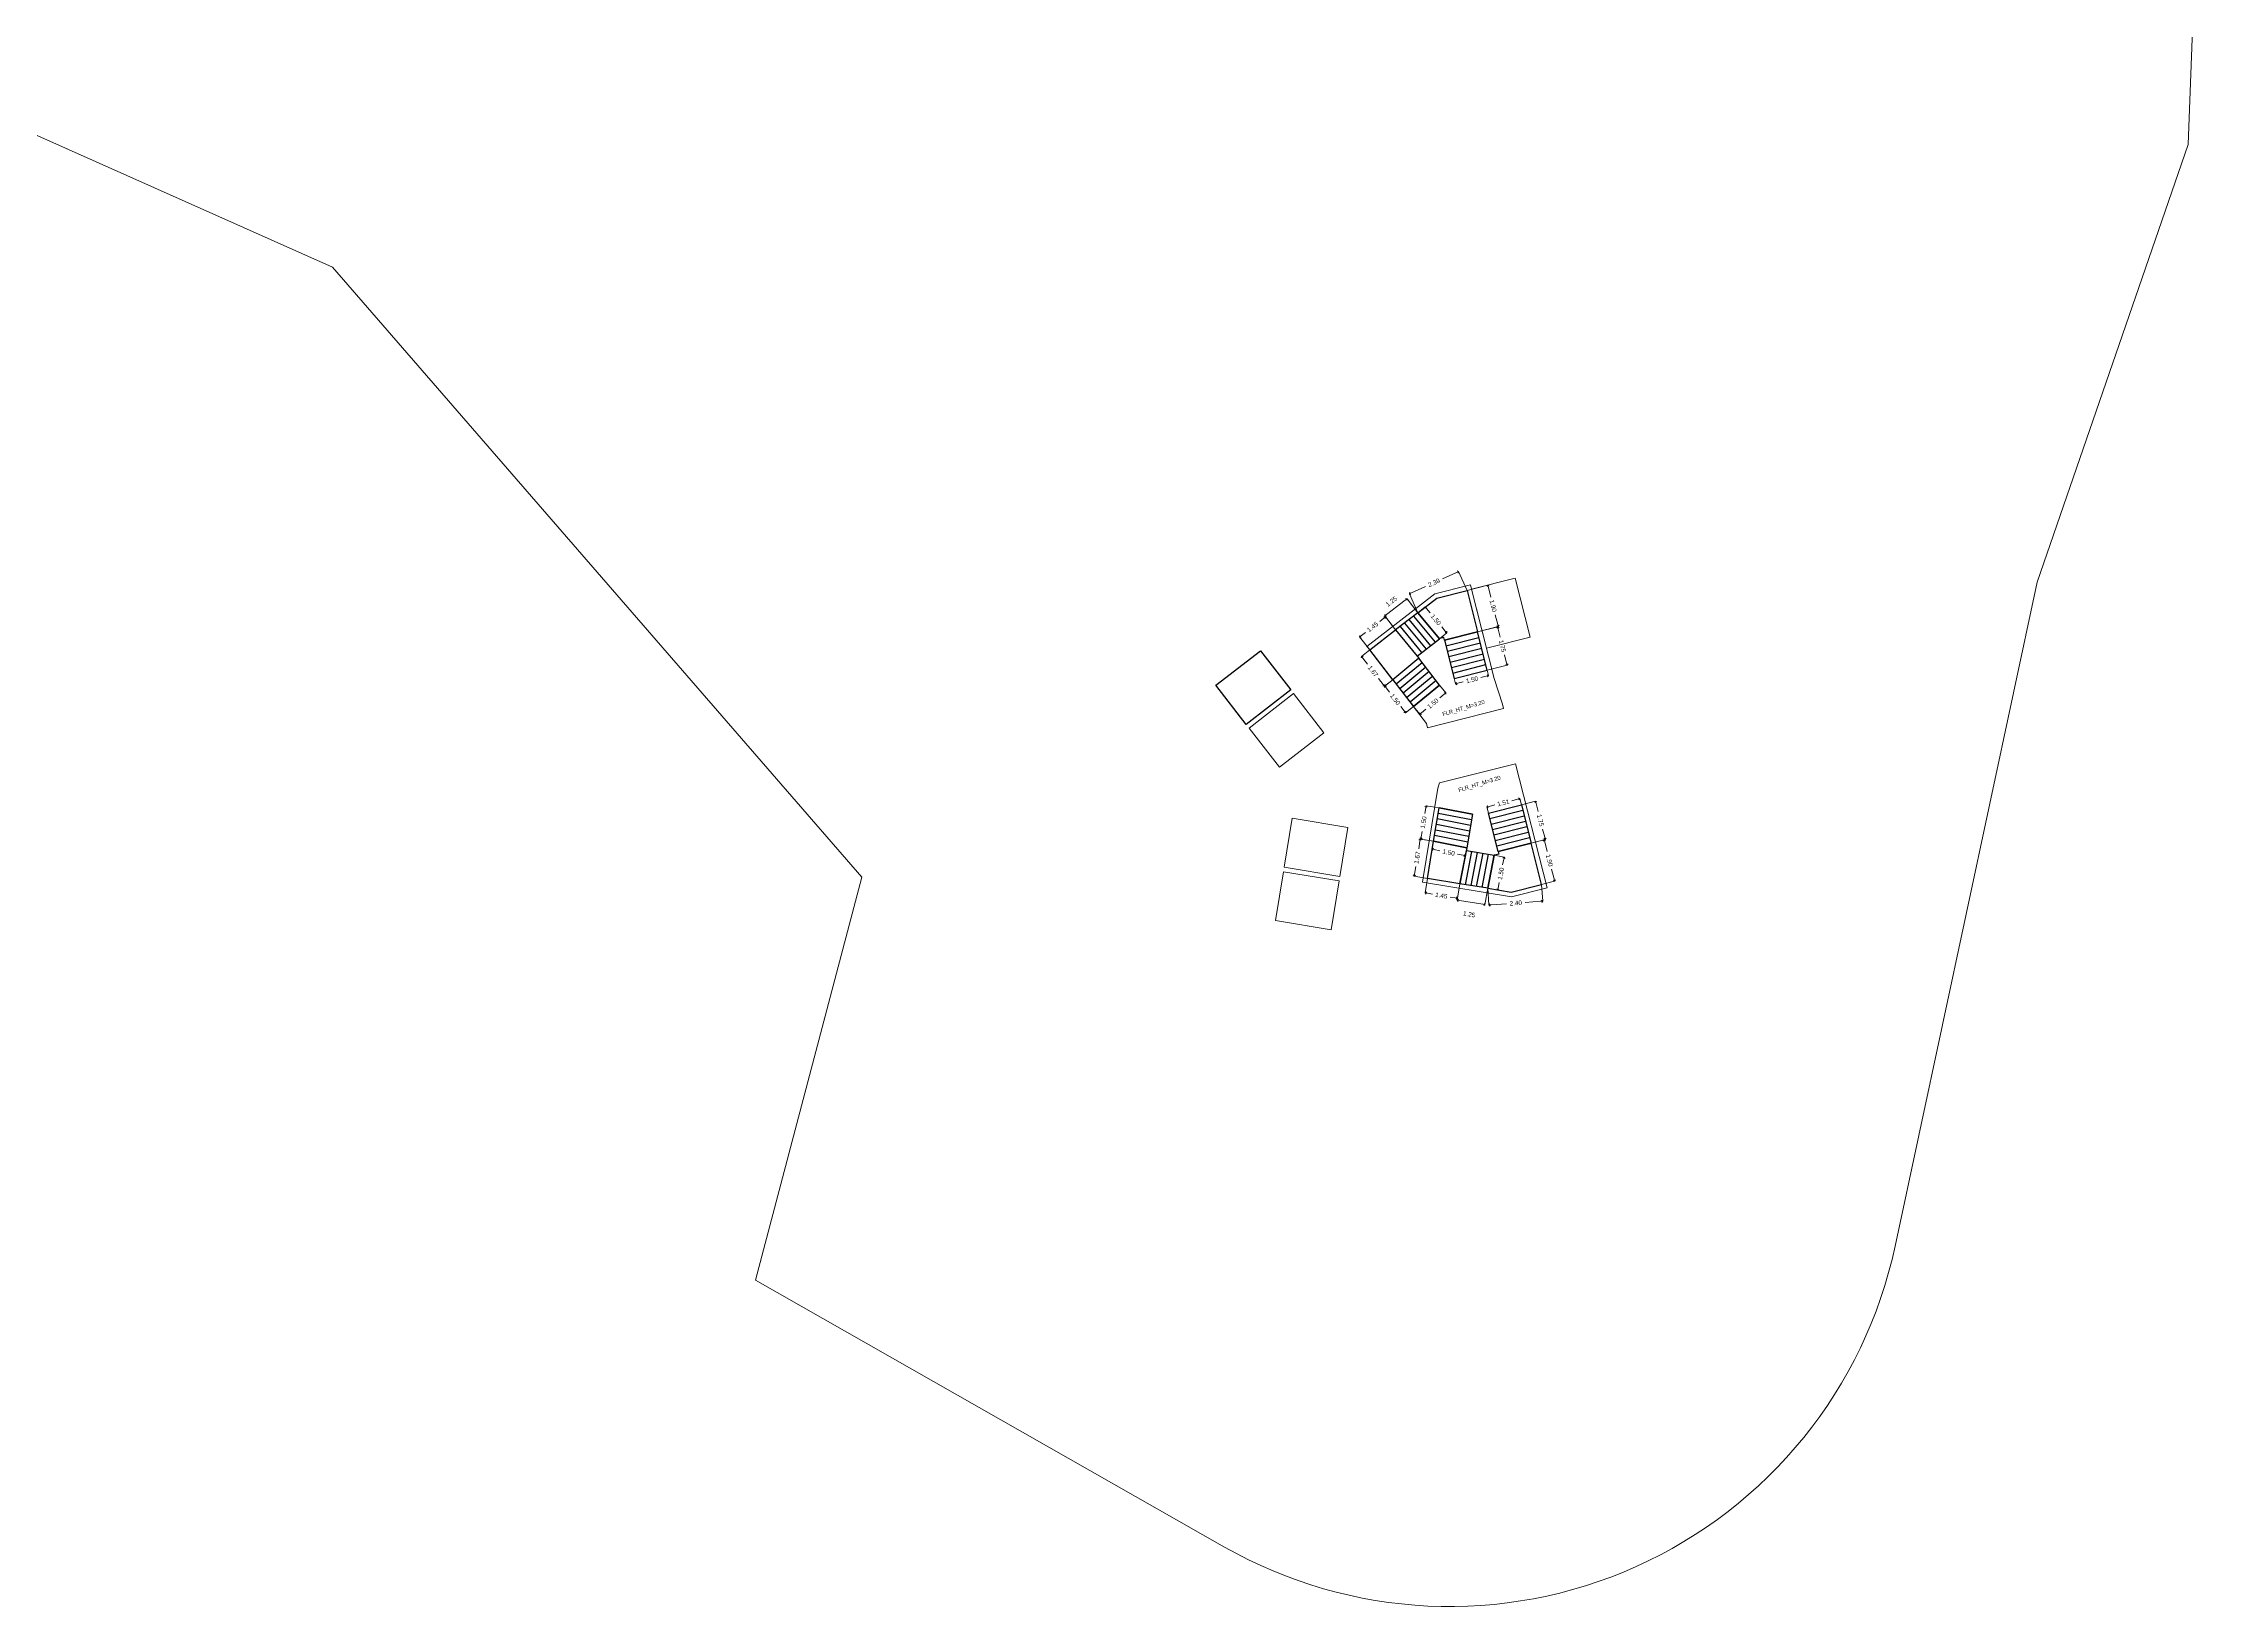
# Model space of a CAD drawing. Header units: metres. Extents: x 0 to 2611, y 0 to 3637.
# Drawn here: x 1923.2 to 2019.6, y 2966.4 to 3035.7 of the extents above; entities that cross this region are included whole.
import ezdxf

# ---------------------------------------------------------------- set-up
doc = ezdxf.new("R2010")
doc.units = ezdxf.units.M
doc.header["$LTSCALE"] = 0.1
doc.linetypes.add('DASHED', pattern=[0.75, 0.5, -0.25])
for name, color, linetype, lineweight in [('BLK_1_FLR_-2_BLT_UP_AREA', 41, 'DASHED', 9), ('BLK_1_FLR_-2_LIFT_17', 1, 'Continuous', 0), ('BLK_1_FLR_-2_LIFT_18', 1, 'Continuous', 0), ('BLK_1_FLR_-2_LIFT_19', 1, 'Continuous', 0), ('BLK_1_FLR_-2_LIFT_20', 1, 'Continuous', 0), ('BLK_1_FLR_-2_STAIR_7', 7, 'Continuous', 0), ('BLK_1_FLR_-2_STAIR_8', 7, 'Continuous', 0), ('PLAN', 7, 'Continuous', 40)]:
    doc.layers.add(name, color=color, linetype=linetype, lineweight=lineweight)
for name, color, linetype in [('BLK_1_FLR_-2_LIFT_16', 1, 'Continuous'), ('BLK_1_FLR_-2_STAIR_7_FLIGHT_1', 7, 'Continuous'), ('BLK_1_FLR_-2_STAIR_7_FLIGHT_2', 7, 'Continuous'), ('BLK_1_FLR_-2_STAIR_7_FLIGHT_3', 7, 'Continuous'), ('BLK_1_FLR_-2_STAIR_7_LANDING_1', 7, 'Continuous'), ('BLK_1_FLR_-2_STAIR_7_LANDING_2', 7, 'Continuous'), ('BLK_1_FLR_-2_STAIR_8_FLIGHT_1', 7, 'Continuous'), ('BLK_1_FLR_-2_STAIR_8_FLIGHT_2', 7, 'Continuous'), ('BLK_1_FLR_-2_STAIR_8_FLIGHT_3', 7, 'Continuous'), ('BLK_1_FLR_-2_STAIR_8_LANDING_1', 7, 'Continuous'), ('BLK_1_FLR_-2_STAIR_8_LANDING_2', 7, 'Continuous')]:
    doc.layers.add(name, color=color, linetype=linetype)
doc.styles.add('Arial', font='arial.ttf', dxfattribs={"height": 0.2})
doc.styles.get("Standard").update_dxf_attribs({"font": 'arial.ttf'})
doc.dimstyles.new('Standard$0', dxfattribs={"dimtxt": 0.2, "dimasz": 0.1, "dimexe": 0, "dimexo": 0, "dimgap": 0.1525, "dimtad": 0, "dimzin": 3, "dimdsep": 46, "dimtxsty": 'Arial', "dimblk": 'OPEN90', "dimcen": 0.09, "dimclrd": 8, "dimclre": 8, "dimclrt": 7, "dimadec": 0, "dimazin": 0, "dimtfac": 1, "dimtofl": 0, "dimtmove": 2, "dimatfit": 2, "dimfxl": 1, "dimtolj": 1, "dimtzin": 0, "dimlwd": 9, "dimlwe": 9, "dimarcsym": 0})

# ---------------------------------------------------------------- blocks, each defined once
blk = doc.blocks.new('_Open90')
at = {"layer": 'PLAN', "color": 0, "lineweight": -2}
for p, q in [((0, 0), (-1, 0)), ((-0.5, 0.5), (0, 0)), ((0, 0), (-0.5, -0.5))]:
    blk.add_line(p, q, dxfattribs=at)
blk = doc.blocks.new('*D329')
at = {"layer": 'BLK_1_FLR_-2_STAIR_7_FLIGHT_2', "color": 8, "lineweight": 9, "transparency": 16777216}
for p, q in [((1983.637, 3011.049), (1982.807, 3010.405)), ((1984.197, 3010.49), (1983.716, 3011.11)), ((1983.209, 3009.724), (1982.728, 3010.343))]:
    blk.add_line(p, q, dxfattribs=at)
at = {"layer": 'Defpoints', "color": 0, "transparency": 16777216}
for p in [(1982.728, 3010.343), (1983.209, 3009.724, -0.001), (1984.197, 3010.49, -0.001)]:
    blk.add_point(p, dxfattribs=at)
at = {"layer": 'BLK_1_FLR_-2_STAIR_7_FLIGHT_2', "color": 8, "lineweight": 9, "transparency": 16777216, "xscale": 0.1, "yscale": 0.1, "zscale": 0.1}
for p, rotation in [((1983.716, 3011.11), 37.80368341311723), ((1982.728, 3010.343), 217.8036834131172)]:
    blk.add_blockref('_Open90', p, dxfattribs=dict(at, rotation=rotation))
at = {"layer": 'BLK_1_FLR_-2_STAIR_7_FLIGHT_2', "color": 7, "transparency": 16777216, "insert": (1983.02, 3010.988), "char_height": 0.2, "attachment_point": 5, "rotation": 37.80368, "style": 'Arial'}
blk.add_mtext('\\A1;1.25', dxfattribs=at)
blk = doc.blocks.new('*D330')
at = {"layer": 'BLK_1_FLR_-2_STAIR_7_FLIGHT_2', "color": 8, "lineweight": 9, "transparency": 16777216}
for p, q in [((1984.197, 3010.49), (1984.518, 3010.756)), ((1984.582, 3010.678), (1984.74, 3010.487)), ((1985.411, 3009.674), (1985.253, 3009.866)), ((1985.153, 3009.332), (1985.474, 3009.597))]:
    blk.add_line(p, q, dxfattribs=at)
at = {"layer": 'Defpoints', "color": 0, "transparency": 16777216}
for p in [(1984.518, 3010.756), (1984.197, 3010.49, -0.001), (1985.153, 3009.332, -0.001)]:
    blk.add_point(p, dxfattribs=at)
at = {"layer": 'BLK_1_FLR_-2_STAIR_7_FLIGHT_2', "color": 8, "lineweight": 9, "transparency": 16777216, "xscale": 0.1, "yscale": 0.1, "zscale": 0.1}
for p, rotation in [((1984.518, 3010.756), 129.5226116136957), ((1985.474, 3009.597), 309.5226116136957)]:
    blk.add_blockref('_Open90', p, dxfattribs=dict(at, rotation=rotation))
at = {"layer": 'BLK_1_FLR_-2_STAIR_7_FLIGHT_2', "color": 7, "transparency": 16777216, "insert": (1984.996, 3010.176), "char_height": 0.2, "attachment_point": 5, "rotation": 309.52261, "style": 'Arial'}
blk.add_mtext('\\A1;1.50', dxfattribs=at)
blk = doc.blocks.new('*D331')
at = {"layer": 'BLK_1_FLR_-2_STAIR_7_FLIGHT_3', "color": 8, "lineweight": 9, "transparency": 16777216}
for p, q in [((1986.844, 3009.639), (1987.735, 3009.859)), ((1987.759, 3009.762), (1987.849, 3009.402)), ((1987.264, 3007.94), (1988.156, 3008.161)), ((1988.132, 3008.258), (1988.042, 3008.618))]:
    blk.add_line(p, q, dxfattribs=at)
at = {"layer": 'Defpoints', "color": 0, "transparency": 16777216}
for p in [(1986.844, 3009.639, -0.001), (1987.264, 3007.94, -0.001), (1988.156, 3008.161)]:
    blk.add_point(p, dxfattribs=at)
at = {"layer": 'BLK_1_FLR_-2_STAIR_7_FLIGHT_3', "color": 8, "lineweight": 9, "transparency": 16777216, "xscale": 0.1, "yscale": 0.1, "zscale": 0.1}
for p, rotation in [((1987.735, 3009.859), 103.9040227828065), ((1988.156, 3008.161), 283.9040227828064)]:
    blk.add_blockref('_Open90', p, dxfattribs=dict(at, rotation=rotation))
at = {"layer": 'BLK_1_FLR_-2_STAIR_7_FLIGHT_3', "color": 7, "transparency": 16777216, "insert": (1987.945, 3009.01), "char_height": 0.2, "attachment_point": 5, "rotation": 283.90402, "style": 'Arial'}
blk.add_mtext('\\A1;1.75', dxfattribs=at)
blk = doc.blocks.new('*D332')
at = {"layer": 'BLK_1_FLR_-2_STAIR_7_FLIGHT_3', "color": 8, "lineweight": 9, "transparency": 16777216}
for p, q in [((1987.264, 3007.94), (1987.324, 3007.702)), ((1985.81, 3007.572), (1985.87, 3007.334)), ((1985.967, 3007.358), (1986.207, 3007.419)), ((1987.228, 3007.678), (1986.988, 3007.617))]:
    blk.add_line(p, q, dxfattribs=at)
at = {"layer": 'Defpoints', "color": 0, "transparency": 16777216}
for p in [(1987.264, 3007.94, -0.001), (1985.81, 3007.572, -0.001), (1985.87, 3007.334)]:
    blk.add_point(p, dxfattribs=at)
at = {"layer": 'BLK_1_FLR_-2_STAIR_7_FLIGHT_3', "color": 8, "lineweight": 9, "transparency": 16777216, "xscale": 0.1, "yscale": 0.1, "zscale": 0.1}
for p, rotation in [((1987.324, 3007.702), 14.2100642289319), ((1985.87, 3007.334), 194.2100642289318)]:
    blk.add_blockref('_Open90', p, dxfattribs=dict(at, rotation=rotation))
at = {"layer": 'BLK_1_FLR_-2_STAIR_7_FLIGHT_3', "color": 7, "transparency": 16777216, "insert": (1986.597, 3007.518), "char_height": 0.2, "attachment_point": 5, "rotation": 14.21006, "style": 'Arial'}
blk.add_mtext('\\A1;1.50', dxfattribs=at)
blk = doc.blocks.new('*D333')
at = {"layer": 'BLK_1_FLR_-2_STAIR_7_FLIGHT_1', "color": 8, "lineweight": 9, "transparency": 16777216}
for p, q in [((1983.083, 3007.512), (1982.73, 3007.24)), ((1982.792, 3007.161), (1982.943, 3006.965)), ((1983.588, 3006.132), (1983.436, 3006.328)), ((1984.001, 3006.326), (1983.649, 3006.053))]:
    blk.add_line(p, q, dxfattribs=at)
at = {"layer": 'Defpoints', "color": 0, "transparency": 16777216}
for p in [(1982.73, 3007.24), (1983.083, 3007.512, -0.001), (1984.001, 3006.326, -0.001)]:
    blk.add_point(p, dxfattribs=at)
at = {"layer": 'BLK_1_FLR_-2_STAIR_7_FLIGHT_1', "color": 8, "lineweight": 9, "transparency": 16777216, "xscale": 0.1, "yscale": 0.1, "zscale": 0.1}
for p, rotation in [((1982.73, 3007.24), 127.7445963130222), ((1983.649, 3006.053), 307.7445963130222)]:
    blk.add_blockref('_Open90', p, dxfattribs=dict(at, rotation=rotation))
at = {"layer": 'BLK_1_FLR_-2_STAIR_7_FLIGHT_1', "color": 7, "transparency": 16777216, "insert": (1983.19, 3006.646), "char_height": 0.2, "attachment_point": 5, "rotation": 307.7446, "style": 'Arial'}
blk.add_mtext('\\A1;1.50', dxfattribs=at)
blk = doc.blocks.new('*D334')
at = {"layer": 'BLK_1_FLR_-2_STAIR_7_FLIGHT_1', "color": 8, "lineweight": 9, "transparency": 16777216}
for p, q in [((1985.159, 3007.281), (1985.44, 3006.94)), ((1985.363, 3006.877), (1985.171, 3006.719)), ((1984.001, 3006.326), (1984.282, 3005.985)), ((1984.359, 3006.049), (1984.55, 3006.207))]:
    blk.add_line(p, q, dxfattribs=at)
at = {"layer": 'Defpoints', "color": 0, "transparency": 16777216}
for p in [(1985.159, 3007.281, -0.001), (1984.001, 3006.326, -0.001), (1984.282, 3005.985)]:
    blk.add_point(p, dxfattribs=at)
at = {"layer": 'BLK_1_FLR_-2_STAIR_7_FLIGHT_1', "color": 8, "lineweight": 9, "transparency": 16777216, "xscale": 0.1, "yscale": 0.1, "zscale": 0.1}
for p, rotation in [((1985.44, 3006.94), 39.52261172621025), ((1984.282, 3005.985), 219.5226117262103)]:
    blk.add_blockref('_Open90', p, dxfattribs=dict(at, rotation=rotation))
at = {"layer": 'BLK_1_FLR_-2_STAIR_7_FLIGHT_1', "color": 7, "transparency": 16777216, "insert": (1984.861, 3006.463), "char_height": 0.2, "attachment_point": 5, "rotation": 39.52261, "style": 'Arial'}
blk.add_mtext('\\A1;1.50', dxfattribs=at)
blk = doc.blocks.new('*D335')
at = {"layer": 'BLK_1_FLR_-2_STAIR_7_LANDING_2', "color": 8, "lineweight": 9, "transparency": 16777216}
for p, q in [((1986.378, 3011.477), (1987.298, 3011.71)), ((1987.322, 3011.613), (1987.432, 3011.181)), ((1986.844, 3009.639), (1987.763, 3009.871)), ((1987.739, 3009.968), (1987.629, 3010.4))]:
    blk.add_line(p, q, dxfattribs=at)
at = {"layer": 'Defpoints', "color": 0, "transparency": 16777216}
for p in [(1986.378, 3011.477, -0.001), (1987.763, 3009.871), (1986.844, 3009.639, -0.001)]:
    blk.add_point(p, dxfattribs=at)
at = {"layer": 'BLK_1_FLR_-2_STAIR_7_LANDING_2', "color": 8, "lineweight": 9, "transparency": 16777216, "xscale": 0.1, "yscale": 0.1, "zscale": 0.1}
for p, rotation in [((1987.298, 3011.71), 104.2100641401268), ((1987.763, 3009.871), 284.2100641401268)]:
    blk.add_blockref('_Open90', p, dxfattribs=dict(at, rotation=rotation))
at = {"layer": 'BLK_1_FLR_-2_STAIR_7_LANDING_2', "color": 7, "transparency": 16777216, "insert": (1987.531, 3010.791), "char_height": 0.2, "attachment_point": 5, "rotation": 284.21006, "style": 'Arial'}
blk.add_mtext('\\A1;1.90', dxfattribs=at)
blk = doc.blocks.new('*D336')
at = {"layer": 'BLK_1_FLR_-2_STAIR_7_LANDING_1', "color": 8, "lineweight": 9, "transparency": 16777216}
for p, q in [((1982.059, 3008.835), (1981.694, 3008.552)), ((1981.755, 3008.473), (1981.959, 3008.21)), ((1982.657, 3007.309), (1982.453, 3007.573)), ((1983.083, 3007.512), (1982.718, 3007.23))]:
    blk.add_line(p, q, dxfattribs=at)
at = {"layer": 'Defpoints', "color": 0, "transparency": 16777216}
for p in [(1982.059, 3008.835, -0.001), (1981.694, 3008.552), (1983.083, 3007.512, -0.001)]:
    blk.add_point(p, dxfattribs=at)
at = {"layer": 'BLK_1_FLR_-2_STAIR_7_LANDING_1', "color": 8, "lineweight": 9, "transparency": 16777216, "xscale": 0.1, "yscale": 0.1, "zscale": 0.1}
for p, rotation in [((1981.694, 3008.552), 127.7445963073317), ((1982.718, 3007.23), 307.7445963073316)]:
    blk.add_blockref('_Open90', p, dxfattribs=dict(at, rotation=rotation))
at = {"layer": 'BLK_1_FLR_-2_STAIR_7_LANDING_1', "color": 7, "transparency": 16777216, "insert": (1982.206, 3007.891), "char_height": 0.2, "attachment_point": 5, "rotation": 307.7446, "style": 'Arial'}
blk.add_mtext('\\A1;1.67', dxfattribs=at)
blk = doc.blocks.new('*D337')
at = {"layer": 'BLK_1_FLR_-2_STAIR_7_LANDING_1', "color": 8, "lineweight": 9, "transparency": 16777216}
for p, q in [((1982.682, 3010.242), (1982.505, 3010.105)), ((1983.209, 3009.724), (1982.761, 3010.303)), ((1982.059, 3008.835), (1981.611, 3009.414)), ((1981.69, 3009.475), (1981.867, 3009.612))]:
    blk.add_line(p, q, dxfattribs=at)
at = {"layer": 'Defpoints', "color": 0, "transparency": 16777216}
for p in [(1983.209, 3009.724, -0.001), (1981.611, 3009.414), (1982.059, 3008.835, -0.001)]:
    blk.add_point(p, dxfattribs=at)
at = {"layer": 'BLK_1_FLR_-2_STAIR_7_LANDING_1', "color": 8, "lineweight": 9, "transparency": 16777216, "xscale": 0.1, "yscale": 0.1, "zscale": 0.1}
for p, rotation in [((1982.761, 3010.303), 37.71290146815578), ((1981.611, 3009.414), 217.7129014681558)]:
    blk.add_blockref('_Open90', p, dxfattribs=dict(at, rotation=rotation))
at = {"layer": 'BLK_1_FLR_-2_STAIR_7_LANDING_1', "color": 7, "transparency": 16777216, "insert": (1982.186, 3009.858), "char_height": 0.2, "attachment_point": 5, "rotation": 37.7129, "style": 'Arial'}
blk.add_mtext('\\A1;1.45', dxfattribs=at)
blk = doc.blocks.new('*D338')
at = {"layer": 'BLK_1_FLR_-2_STAIR_7_LANDING_2', "color": 8, "lineweight": 9, "transparency": 16777216}
for p, q in [((1983.91, 3011.368), (1984.532, 3011.65)), ((1985.909, 3012.273), (1985.286, 3011.991)), ((1986.378, 3011.477), (1986, 3012.314)), ((1984.197, 3010.49), (1983.818, 3011.327))]:
    blk.add_line(p, q, dxfattribs=at)
at = {"layer": 'Defpoints', "color": 0, "transparency": 16777216}
for p in [(1986, 3012.314), (1986.378, 3011.477, -0.001), (1984.197, 3010.49, -0.001)]:
    blk.add_point(p, dxfattribs=at)
at = {"layer": 'BLK_1_FLR_-2_STAIR_7_LANDING_2', "color": 8, "lineweight": 9, "transparency": 16777216, "xscale": 0.1, "yscale": 0.1, "zscale": 0.1}
for p, rotation in [((1986, 3012.314), 24.33606622833665), ((1983.818, 3011.327), 204.3360662283366)]:
    blk.add_blockref('_Open90', p, dxfattribs=dict(at, rotation=rotation))
at = {"layer": 'BLK_1_FLR_-2_STAIR_7_LANDING_2', "color": 7, "transparency": 16777216, "insert": (1984.909, 3011.821), "char_height": 0.2, "attachment_point": 5, "rotation": 24.33607, "style": 'Arial'}
blk.add_mtext('\\A1;2.39', dxfattribs=at)
blk = doc.blocks.new('*D339')
at = {"layer": 'BLK_1_FLR_-2_STAIR_8_FLIGHT_1', "color": 8, "lineweight": 9, "transparency": 16777216}
for p, q in [((1988.785, 3001.973), (1989.415, 3002.133)), ((1989.44, 3002.036), (1989.531, 3001.676)), ((1989.214, 3000.277), (1989.845, 3000.436)), ((1989.82, 3000.533), (1989.729, 3000.893))]:
    blk.add_line(p, q, dxfattribs=at)
at = {"layer": 'Defpoints', "color": 0, "transparency": 16777216}
for p in [(1988.785, 3001.973, 0), (1989.214, 3000.277, 0), (1989.845, 3000.436)]:
    blk.add_point(p, dxfattribs=at)
at = {"layer": 'BLK_1_FLR_-2_STAIR_8_FLIGHT_1', "color": 8, "lineweight": 9, "transparency": 16777216, "xscale": 0.1, "yscale": 0.1, "zscale": 0.1}
for p, rotation in [((1989.415, 3002.133), 104.2100641402363), ((1989.845, 3000.436), 284.2100641402363)]:
    blk.add_blockref('_Open90', p, dxfattribs=dict(at, rotation=rotation))
at = {"layer": 'BLK_1_FLR_-2_STAIR_8_FLIGHT_1', "color": 7, "transparency": 16777216, "insert": (1989.63, 3001.284), "char_height": 0.2, "attachment_point": 5, "rotation": 284.21006, "style": 'Arial'}
blk.add_mtext('\\A1;1.75', dxfattribs=at)
blk = doc.blocks.new('*D340')
at = {"layer": 'BLK_1_FLR_-2_STAIR_8_FLIGHT_1', "color": 8, "lineweight": 9, "transparency": 16777216}
for p, q in [((1987.35, 3001.899), (1987.613, 3001.966)), ((1988.619, 3002.221), (1988.356, 3002.154)), ((1988.785, 3001.973), (1988.716, 3002.245)), ((1987.322, 3001.603), (1987.253, 3001.875))]:
    blk.add_line(p, q, dxfattribs=at)
at = {"layer": 'Defpoints', "color": 0, "transparency": 16777216}
for p in [(1988.785, 3001.973, 0), (1987.253, 3001.875), (1987.322, 3001.603, 0)]:
    blk.add_point(p, dxfattribs=at)
at = {"layer": 'BLK_1_FLR_-2_STAIR_8_FLIGHT_1', "color": 8, "lineweight": 9, "transparency": 16777216, "xscale": 0.1, "yscale": 0.1, "zscale": 0.1}
for p, rotation in [((1988.716, 3002.245), 14.21006422988889), ((1987.253, 3001.875), 194.210064229889)]:
    blk.add_blockref('_Open90', p, dxfattribs=dict(at, rotation=rotation))
at = {"layer": 'BLK_1_FLR_-2_STAIR_8_FLIGHT_1', "color": 7, "transparency": 16777216, "insert": (1987.984, 3002.06), "char_height": 0.2, "attachment_point": 5, "rotation": 14.21006, "style": 'Arial'}
blk.add_mtext('\\A1;1.51', dxfattribs=at)
blk = doc.blocks.new('*D341')
at = {"layer": 'BLK_1_FLR_-2_STAIR_8_FLIGHT_2', "color": 8, "lineweight": 9, "transparency": 16777216}
for p, q in [((1987.581, 2999.741), (1988.021, 2999.655)), ((1988.002, 2999.556), (1987.954, 2999.313)), ((1987.291, 2998.269), (1987.731, 2998.182)), ((1987.75, 2998.28), (1987.798, 2998.523))]:
    blk.add_line(p, q, dxfattribs=at)
at = {"layer": 'Defpoints', "color": 0, "transparency": 16777216}
for p in [(1987.581, 2999.741, 0), (1987.291, 2998.269, 0), (1987.731, 2998.182)]:
    blk.add_point(p, dxfattribs=at)
at = {"layer": 'BLK_1_FLR_-2_STAIR_8_FLIGHT_2', "color": 8, "lineweight": 9, "transparency": 16777216, "xscale": 0.1, "yscale": 0.1, "zscale": 0.1}
for p, rotation in [((1988.021, 2999.655), 78.85225358614355), ((1987.731, 2998.182), 258.8522535861435)]:
    blk.add_blockref('_Open90', p, dxfattribs=dict(at, rotation=rotation))
at = {"layer": 'BLK_1_FLR_-2_STAIR_8_FLIGHT_2', "color": 7, "transparency": 16777216, "insert": (1987.876, 2998.918), "char_height": 0.2, "attachment_point": 5, "rotation": 78.85225, "style": 'Arial'}
blk.add_mtext('\\A1;1.50', dxfattribs=at)
blk = doc.blocks.new('*D342')
at = {"layer": 'BLK_1_FLR_-2_STAIR_8_FLIGHT_2', "color": 8, "lineweight": 9, "transparency": 16777216}
for p, q in [((1986.058, 2998.472), (1985.939, 2997.746)), ((1987.291, 2998.269), (1987.171, 2997.543)), ((1987.073, 2997.56), (1986.037, 2997.73))]:
    blk.add_line(p, q, dxfattribs=at)
at = {"layer": 'Defpoints', "color": 0, "transparency": 16777216}
for p in [(1986.058, 2998.472, 0), (1987.291, 2998.269, 0), (1985.939, 2997.746)]:
    blk.add_point(p, dxfattribs=at)
at = {"layer": 'BLK_1_FLR_-2_STAIR_8_FLIGHT_2', "color": 8, "lineweight": 9, "transparency": 16777216, "xscale": 0.1, "yscale": 0.1, "zscale": 0.1}
for p, rotation in [((1985.939, 2997.746), 170.6459484127336), ((1987.171, 2997.543), 350.6459484127336)]:
    blk.add_blockref('_Open90', p, dxfattribs=dict(at, rotation=rotation))
at = {"layer": 'BLK_1_FLR_-2_STAIR_8_FLIGHT_2', "color": 7, "transparency": 16777216, "insert": (1986.468, 2997.117), "char_height": 0.2, "attachment_point": 5, "rotation": 350.64595, "style": 'Arial'}
blk.add_mtext('\\A1;1.25', dxfattribs=at)
blk = doc.blocks.new('*D343')
at = {"layer": 'BLK_1_FLR_-2_STAIR_8_FLIGHT_3', "color": 8, "lineweight": 9, "transparency": 16777216}
for p, q in [((1984.895, 3000.357), (1984.825, 3000.004)), ((1986.367, 3000.068), (1986.298, 2999.715)), ((1984.924, 2999.985), (1985.167, 2999.937)), ((1986.2, 2999.734), (1985.957, 2999.782))]:
    blk.add_line(p, q, dxfattribs=at)
at = {"layer": 'Defpoints', "color": 0, "transparency": 16777216}
for p in [(1984.895, 3000.357, -0.001), (1986.367, 3000.068, -0.001), (1984.825, 3000.004)]:
    blk.add_point(p, dxfattribs=at)
at = {"layer": 'BLK_1_FLR_-2_STAIR_8_FLIGHT_3', "color": 8, "lineweight": 9, "transparency": 16777216, "xscale": 0.1, "yscale": 0.1, "zscale": 0.1}
for p, rotation in [((1984.825, 3000.004), 168.8975166957615), ((1986.298, 2999.715), 348.8975166957615)]:
    blk.add_blockref('_Open90', p, dxfattribs=dict(at, rotation=rotation))
at = {"layer": 'BLK_1_FLR_-2_STAIR_8_FLIGHT_3', "color": 7, "transparency": 16777216, "insert": (1985.562, 2999.859), "char_height": 0.2, "attachment_point": 5, "rotation": 348.89752, "style": 'Arial'}
blk.add_mtext('\\A1;1.50', dxfattribs=at)
blk = doc.blocks.new('*D344')
at = {"layer": 'BLK_1_FLR_-2_STAIR_8_FLIGHT_3', "color": 8, "lineweight": 9, "transparency": 16777216}
for p, q in [((1984.55, 3001.833), (1984.509, 3001.588)), ((1985.138, 3001.838), (1984.566, 3001.931)), ((1984.895, 3000.357), (1984.323, 3000.451)), ((1984.339, 3000.549), (1984.379, 3000.794))]:
    blk.add_line(p, q, dxfattribs=at)
at = {"layer": 'Defpoints', "color": 0, "transparency": 16777216}
for p in [(1985.138, 3001.838, -0.001), (1984.323, 3000.451), (1984.895, 3000.357, -0.001)]:
    blk.add_point(p, dxfattribs=at)
at = {"layer": 'BLK_1_FLR_-2_STAIR_8_FLIGHT_3', "color": 8, "lineweight": 9, "transparency": 16777216, "xscale": 0.1, "yscale": 0.1, "zscale": 0.1}
for p, rotation in [((1984.566, 3001.931), 80.67553199313713), ((1984.323, 3000.451), 260.6755319931372)]:
    blk.add_blockref('_Open90', p, dxfattribs=dict(at, rotation=rotation))
at = {"layer": 'BLK_1_FLR_-2_STAIR_8_FLIGHT_3', "color": 7, "transparency": 16777216, "insert": (1984.444, 3001.191), "char_height": 0.2, "attachment_point": 5, "rotation": 80.67553, "style": 'Arial'}
blk.add_mtext('\\A1;1.50', dxfattribs=at)
blk = doc.blocks.new('*D303')
at = {"layer": 'BLK_1_FLR_-2_STAIR_8_LANDING_1', "color": 8, "lineweight": 9, "transparency": 16777216}
for p, q in [((1984.286, 3000.355), (1984.232, 3000.026)), ((1984.895, 3000.357), (1984.302, 3000.454)), ((1984.047, 2998.903), (1984.101, 2999.231)), ((1984.624, 2998.707), (1984.031, 2998.804))]:
    blk.add_line(p, q, dxfattribs=at)
at = {"layer": 'Defpoints', "color": 0, "transparency": 16777216}
for p in [(1984.895, 3000.357, -0.001), (1984.031, 2998.804), (1984.624, 2998.707, -0.001)]:
    blk.add_point(p, dxfattribs=at)
at = {"layer": 'BLK_1_FLR_-2_STAIR_8_LANDING_1', "color": 8, "lineweight": 9, "transparency": 16777216, "xscale": 0.1, "yscale": 0.1, "zscale": 0.1}
for p, rotation in [((1984.302, 3000.454), 80.67553200186748), ((1984.031, 2998.804), 260.6755320018674)]:
    blk.add_blockref('_Open90', p, dxfattribs=dict(at, rotation=rotation))
at = {"layer": 'BLK_1_FLR_-2_STAIR_8_LANDING_1', "color": 7, "transparency": 16777216, "insert": (1984.166, 2999.629), "char_height": 0.2, "attachment_point": 5, "rotation": 80.67553, "style": 'Arial'}
blk.add_mtext('\\A1;1.67', dxfattribs=at)
blk = doc.blocks.new('*D304')
at = {"layer": 'BLK_1_FLR_-2_STAIR_8_LANDING_1', "color": 8, "lineweight": 9, "transparency": 16777216}
for p, q in [((1984.624, 2998.707), (1984.519, 2998.065)), ((1986.058, 2998.472), (1985.953, 2997.831)), ((1984.618, 2998.049), (1984.838, 2998.013)), ((1985.855, 2997.847), (1985.634, 2997.883))]:
    blk.add_line(p, q, dxfattribs=at)
at = {"layer": 'Defpoints', "color": 0, "transparency": 16777216}
for p in [(1984.624, 2998.707, -0.001), (1986.058, 2998.472, -0.001), (1984.519, 2998.065)]:
    blk.add_point(p, dxfattribs=at)
at = {"layer": 'BLK_1_FLR_-2_STAIR_8_LANDING_1', "color": 8, "lineweight": 9, "transparency": 16777216, "xscale": 0.1, "yscale": 0.1, "zscale": 0.1}
for p, rotation in [((1984.519, 2998.065), 170.7072269638029), ((1985.953, 2997.831), 350.7072269638028)]:
    blk.add_blockref('_Open90', p, dxfattribs=dict(at, rotation=rotation))
at = {"layer": 'BLK_1_FLR_-2_STAIR_8_LANDING_1', "color": 7, "transparency": 16777216, "insert": (1985.236, 2997.948), "char_height": 0.2, "attachment_point": 5, "rotation": 350.70723, "style": 'Arial'}
blk.add_mtext('\\A1;1.45', dxfattribs=at)
blk = doc.blocks.new('*D305')
at = {"layer": 'BLK_1_FLR_-2_STAIR_8_LANDING_2', "color": 8, "lineweight": 9, "transparency": 16777216}
for p, q in [((1989.214, 3000.277), (1989.795, 3000.424)), ((1989.82, 3000.327), (1989.929, 2999.895)), ((1990.236, 2998.682), (1990.127, 2999.114)), ((1989.68, 2998.438), (1990.261, 2998.585))]:
    blk.add_line(p, q, dxfattribs=at)
at = {"layer": 'Defpoints', "color": 0, "transparency": 16777216}
for p in [(1989.214, 3000.277, 0), (1989.68, 2998.438, 0), (1990.261, 2998.585)]:
    blk.add_point(p, dxfattribs=at)
at = {"layer": 'BLK_1_FLR_-2_STAIR_8_LANDING_2', "color": 8, "lineweight": 9, "transparency": 16777216, "xscale": 0.1, "yscale": 0.1, "zscale": 0.1}
for p, rotation in [((1989.795, 3000.424), 104.2100641371871), ((1990.261, 2998.585), 284.2100641371871)]:
    blk.add_blockref('_Open90', p, dxfattribs=dict(at, rotation=rotation))
at = {"layer": 'BLK_1_FLR_-2_STAIR_8_LANDING_2', "color": 7, "transparency": 16777216, "insert": (1990.028, 2999.505), "char_height": 0.2, "attachment_point": 5, "rotation": 284.21006, "style": 'Arial'}
blk.add_mtext('\\A1;1.90', dxfattribs=at)
blk = doc.blocks.new('*D306')
at = {"layer": 'BLK_1_FLR_-2_STAIR_8_LANDING_2', "color": 8, "lineweight": 9, "transparency": 16777216}
for p, q in [((1987.291, 2998.269), (1987.343, 2997.53)), ((1989.68, 2998.438), (1989.732, 2997.699)), ((1987.443, 2997.537), (1988.125, 2997.585)), ((1989.633, 2997.692), (1988.951, 2997.644))]:
    blk.add_line(p, q, dxfattribs=at)
at = {"layer": 'Defpoints', "color": 0, "transparency": 16777216}
for p in [(1987.291, 2998.269, 0), (1989.68, 2998.438, 0), (1989.732, 2997.699)]:
    blk.add_point(p, dxfattribs=at)
at = {"layer": 'BLK_1_FLR_-2_STAIR_8_LANDING_2', "color": 8, "lineweight": 9, "transparency": 16777216, "xscale": 0.1, "yscale": 0.1, "zscale": 0.1}
for p, rotation in [((1987.343, 2997.53), 184.0625935154938), ((1989.732, 2997.699), 4.062593515493779)]:
    blk.add_blockref('_Open90', p, dxfattribs=dict(at, rotation=rotation))
at = {"layer": 'BLK_1_FLR_-2_STAIR_8_LANDING_2', "color": 7, "transparency": 16777216, "insert": (1988.538, 2997.614), "char_height": 0.2, "attachment_point": 5, "rotation": 4.06259, "style": 'Arial'}
blk.add_mtext('\\A1;2.40', dxfattribs=at)

msp = doc.modelspace()

# ---------------------------------------------------------------- linework, layer by layer
at = {"layer": 'BLK_1_FLR_-2_BLT_UP_AREA', "color": 14, "linetype": 'Continuous'}
msp.add_lwpolyline([(1849.658, 3083.308), (1865.81, 3096.147), (1874.321, 3105.032), (1890.498, 3100.262), (1888.405, 3092.586, 0.482872), (1891.186, 3088.799), (1912.58, 3087.993), (1930.985, 3080.731), (1969.03, 3082.914), (1987.336, 3094.072), (1993.796, 3104.313), (2002.337, 3090.349), (2019.614, 3064.506), (2018.36, 3031.246), (2011.661, 3011.844), (2005.357, 2982.395, -0.50695), (1975.623, 2969.062), (1954.818, 2980.887), (1959.534, 2998.761), (1936.056, 3025.81), (1912.5, 3036.298), (1893.482, 3048.593), (1853.554, 3061.641, -0.597421)], format="xyb", close=True, dxfattribs=at)
at = {"layer": 'BLK_1_FLR_-2_LIFT_16', "color": 1, "elevation": -0.002}
msp.add_lwpolyline([(1976.585, 3005.532), (1975.239, 3007.271), (1977.215, 3008.802), (1978.562, 3007.062)], close=True, dxfattribs=at)
at = {"layer": 'BLK_1_FLR_-2_LIFT_17', "color": 1, "elevation": -0.002}
msp.add_lwpolyline([(1978.055, 3003.634), (1976.708, 3005.374), (1978.685, 3006.904), (1980.032, 3005.165)], close=True, dxfattribs=at)
at = {"layer": 'BLK_1_FLR_-2_LIFT_18', "color": 1, "elevation": -0.002}
msp.add_lwpolyline([(1978.27, 2999.204), (1978.627, 3001.375), (1981.094, 3000.969), (1980.737, 2998.798)], close=True, dxfattribs=at)
at = {"layer": 'BLK_1_FLR_-2_LIFT_19', "color": 1, "elevation": -0.002}
msp.add_lwpolyline([(1977.881, 2996.835), (1978.238, 2999.006), (1980.701, 2998.602), (1980.344, 2996.431)], close=True, dxfattribs=at)
at = {"layer": 'BLK_1_FLR_-2_LIFT_20', "color": 2, "elevation": -0.001}
msp.add_lwpolyline([(1986.572, 3011.526), (1988.511, 3012.017), (1989.174, 3009.4), (1987.235, 3008.909)], close=True, dxfattribs=at)
at = {"layer": 'BLK_1_FLR_-2_STAIR_7', "elevation": -0.001}
msp.add_lwpolyline([(1984.943, 3011.32), (1981.936, 3008.992), (1982.059, 3008.835), (1984.579, 3005.58), (1984.628, 3005.386), (1987.992, 3006.238), (1987.942, 3006.431), (1987.572, 3007.576), (1986.572, 3011.526), (1986.523, 3011.72)], close=True, dxfattribs=at)
at = {"layer": 'BLK_1_FLR_-2_STAIR_7_FLIGHT_1', "color": 3, "extrusion": (-6.19216e-05, 1.29126e-05, 1)}
for p, q in [((1984.24, 3008.467, -0.001), (1983.083, 3007.512, -0.001)), ((1984.393, 3008.27, -0.001), (1983.236, 3007.315, -0.001)), ((1984.547, 3008.072, -0.001), (1983.389, 3007.117, -0.001)), ((1984.702, 3007.876, -0.001), (1983.542, 3006.919, -0.001)), ((1984.853, 3007.676, -0.001), (1983.695, 3006.721, -0.001)), ((1985.006, 3007.479, -0.001), (1983.848, 3006.523, -0.001)), ((1985.159, 3007.281, -0.001), (1984.001, 3006.326, -0.001))]:
    msp.add_line(p, q, dxfattribs=at)
at = {"layer": 'BLK_1_FLR_-2_STAIR_7_FLIGHT_1', "elevation": -0.001}
msp.add_lwpolyline([(1984.001, 3006.326), (1985.159, 3007.281), (1984.24, 3008.467), (1983.083, 3007.512)], close=True, dxfattribs=at)
at = {"layer": 'BLK_1_FLR_-2_STAIR_7_FLIGHT_2', "color": 3, "extrusion": (-6.19216e-05, 1.29126e-05, 1)}
for p, q in [((1983.209, 3009.724, -0.001), (1984.163, 3008.567, -0.001)), ((1983.406, 3009.878, -0.001), (1984.361, 3008.72, -0.001)), ((1983.604, 3010.031, -0.001), (1984.559, 3008.873, -0.001)), ((1983.801, 3010.184, -0.001), (1984.757, 3009.026, -0.001)), ((1983.999, 3010.337, -0.001), (1984.955, 3009.179, -0.001)), ((1984.197, 3010.49, -0.001), (1985.152, 3009.332, -0.001))]:
    msp.add_line(p, q, dxfattribs=at)
at = {"layer": 'BLK_1_FLR_-2_STAIR_7_FLIGHT_2', "elevation": -0.001}
msp.add_lwpolyline([(1985.153, 3009.332), (1984.197, 3010.49), (1983.209, 3009.724), (1984.163, 3008.567)], close=True, dxfattribs=at)
at = {"layer": 'BLK_1_FLR_-2_STAIR_7_FLIGHT_3', "color": 3, "extrusion": (-6.19216e-05, 1.29126e-05, 1)}
for p, q in [((1985.381, 3009.268, -0.001), (1986.844, 3009.639, -0.001)), ((1985.442, 3009.026, -0.001), (1986.905, 3009.396, -0.001)), ((1985.503, 3008.783, -0.001), (1986.966, 3009.154, -0.001)), ((1985.565, 3008.541, -0.001), (1987.028, 3008.912, -0.001)), ((1985.626, 3008.299, -0.001), (1987.089, 3008.669, -0.001)), ((1985.687, 3008.056, -0.001), (1987.151, 3008.427, -0.001)), ((1985.749, 3007.814, -0.001), (1987.212, 3008.185, -0.001)), ((1985.81, 3007.572, -0.001), (1987.273, 3007.942, -0.001))]:
    msp.add_line(p, q, dxfattribs=at)
at = {"layer": 'BLK_1_FLR_-2_STAIR_7_FLIGHT_3', "elevation": -0.001}
msp.add_lwpolyline([(1985.81, 3007.572), (1987.264, 3007.94), (1986.844, 3009.639), (1985.381, 3009.268)], close=True, dxfattribs=at)
at = {"layer": 'BLK_1_FLR_-2_STAIR_7_LANDING_1', "elevation": -0.001}
msp.add_lwpolyline([(1982.059, 3008.835), (1983.209, 3009.724), (1984.163, 3008.567), (1984.243, 3008.47), (1983.083, 3007.512)], close=True, dxfattribs=at)
at = {"layer": 'BLK_1_FLR_-2_STAIR_7_LANDING_2', "elevation": -0.001}
msp.add_lwpolyline([(1984.197, 3010.49), (1985.032, 3011.136), (1986.378, 3011.477), (1986.844, 3009.639), (1985.381, 3009.268), (1985.349, 3009.393), (1985.173, 3009.348), (1985.153, 3009.332)], close=True, dxfattribs=at)
at = {"layer": 'BLK_1_FLR_-2_STAIR_8', "elevation": 0}
msp.add_lwpolyline([(1989.923, 2998.294), (1988.53, 3003.795), (1985.157, 3002.941), (1985.079, 3002.715), (1984.427, 2998.739), (1984.394, 2998.542), (1988.343, 2997.893)], close=True, dxfattribs=at)
at = {"layer": 'BLK_1_FLR_-2_STAIR_8_FLIGHT_1', "color": 3, "extrusion": (-6.19216e-05, 1.29126e-05, 1)}
for p, q in [((1987.322, 3001.603, 0), (1988.785, 3001.973, 0)), ((1987.383, 3001.36, 0), (1988.846, 3001.731, 0)), ((1987.444, 3001.118, 0), (1988.908, 3001.488, 0)), ((1987.506, 3000.876, 0), (1988.969, 3001.246, 0)), ((1987.567, 3000.633, 0), (1989.03, 3001.004, 0)), ((1987.629, 3000.391, 0), (1989.092, 3000.761, 0)), ((1987.69, 3000.149, 0), (1989.153, 3000.519, 0)), ((1987.751, 2999.906, 0), (1989.214, 3000.277, 0))]:
    msp.add_line(p, q, dxfattribs=at)
at = {"layer": 'BLK_1_FLR_-2_STAIR_8_FLIGHT_1', "elevation": 0}
msp.add_lwpolyline([(1987.322, 3001.603), (1988.785, 3001.973), (1989.214, 3000.277), (1987.751, 2999.906)], close=True, dxfattribs=at)
at = {"layer": 'BLK_1_FLR_-2_STAIR_8_FLIGHT_2', "color": 3, "extrusion": (-6.19216e-05, 1.29126e-05, 1)}
for p, q in [((1986.058, 2998.472, 0), (1986.347, 2999.944, 0)), ((1986.305, 2998.43, 0), (1986.594, 2999.903, 0)), ((1986.552, 2998.389, 0), (1986.841, 2999.863, 0)), ((1986.798, 2998.349, 0), (1987.087, 2999.822, 0)), ((1987.045, 2998.308, 0), (1987.334, 2999.782, 0)), ((1987.292, 2998.268, 0), (1987.581, 2999.741, 0))]:
    msp.add_line(p, q, dxfattribs=at)
at = {"layer": 'BLK_1_FLR_-2_STAIR_8_FLIGHT_2', "elevation": 0}
msp.add_lwpolyline([(1986.347, 2999.944), (1987.581, 2999.741), (1987.291, 2998.269), (1986.058, 2998.472)], close=True, dxfattribs=at)
at = {"layer": 'BLK_1_FLR_-2_STAIR_8_FLIGHT_3', "color": 3, "extrusion": (-6.19216e-05, 1.29126e-05, 1)}
for p, q in [((1986.492, 3000.808, 0), (1985.016, 3001.097, -0.001)), ((1986.529, 3001.055, 0), (1985.057, 3001.344, -0.001)), ((1986.57, 3001.302, 0), (1985.097, 3001.591, -0.001)), ((1986.611, 3001.549, 0), (1985.138, 3001.838, -0.001)), ((1986.367, 3000.068, 0), (1984.895, 3000.357, -0.001)), ((1986.408, 3000.314, 0), (1984.935, 3000.603, -0.001)), ((1986.448, 3000.561, 0), (1984.976, 3000.85, -0.001))]:
    msp.add_line(p, q, dxfattribs=at)
at = {"layer": 'BLK_1_FLR_-2_STAIR_8_FLIGHT_3', "elevation": -0.001}
msp.add_lwpolyline([(1985.138, 3001.838), (1986.611, 3001.549), (1986.367, 3000.068), (1984.895, 3000.357)], close=True, dxfattribs=at)
at = {"layer": 'BLK_1_FLR_-2_STAIR_8_LANDING_1', "elevation": -0.001}
msp.add_lwpolyline([(1984.624, 2998.707), (1984.895, 3000.357), (1986.367, 3000.068), (1986.058, 2998.472)], close=True, dxfattribs=at)
at = {"layer": 'BLK_1_FLR_-2_STAIR_8_LANDING_2', "elevation": 0}
msp.add_lwpolyline([(1987.291, 2998.269), (1988.334, 2998.098), (1989.68, 2998.438), (1989.214, 3000.277), (1987.751, 2999.906), (1987.783, 2999.781), (1987.607, 2999.737), (1987.581, 2999.741)], close=True, dxfattribs=at)

# ---------------------------------------------------------------- texts
at = {"layer": 'BLK_1_FLR_-2_STAIR_7', "insert": (1985.262, 3006.071, -0.081), "char_height": 0.18103, "width": 1.93651, "attachment_point": 1, "rotation": 16.85858}
msp.add_mtext('FLR_HT_M=3.20', dxfattribs=at)
at = {"layer": 'BLK_1_FLR_-2_STAIR_8', "insert": (1985.969, 3002.708, -0.081), "char_height": 0.18103, "width": 1.93651, "attachment_point": 1, "rotation": 16.85858}
msp.add_mtext('FLR_HT_M=3.20', dxfattribs=at)

# ---------------------------------------------------------------- dimensions: what is measured, and where the dimension line sits
at = {"layer": 'BLK_1_FLR_-2_STAIR_7_FLIGHT_1', "color": 1}
dim = msp.add_aligned_dim(p1=(1984.001, 3006.326, -0.001), p2=(1983.083, 3007.512, -0.001), distance=0.446, dimstyle='Standard$0', dxfattribs=at)
dim.commit()
dim.dimension.update_dxf_attribs({"geometry": '*D333', "text_midpoint": (1983.19, 3006.646)})
at = {"layer": 'BLK_1_FLR_-2_STAIR_7_FLIGHT_1', "color": 2}
dim = msp.add_aligned_dim(p1=(1985.159, 3007.281, -0.001), p2=(1984.001, 3006.326, -0.001), distance=0.441, dimstyle='Standard$0', dxfattribs=at)
dim.commit()
dim.dimension.update_dxf_attribs({"geometry": '*D334', "text_midpoint": (1984.861, 3006.463)})
at = {"layer": 'BLK_1_FLR_-2_STAIR_7_FLIGHT_2', "color": 1}
dim = msp.add_aligned_dim(p1=(1984.197, 3010.49, -0.001), p2=(1983.209, 3009.724, -0.001), distance=-0.784, dimstyle='Standard$0', dxfattribs=at)
dim.commit()
dim.dimension.update_dxf_attribs({"geometry": '*D329', "text_midpoint": (1983.02, 3010.988)})
at = {"layer": 'BLK_1_FLR_-2_STAIR_7_FLIGHT_2', "color": 2}
dim = msp.add_aligned_dim(p1=(1985.153, 3009.332, -0.001), p2=(1984.197, 3010.49, -0.001), distance=-0.417, dimstyle='Standard$0', dxfattribs=at)
dim.commit()
dim.dimension.update_dxf_attribs({"geometry": '*D330', "text_midpoint": (1984.996, 3010.176)})
at = {"layer": 'BLK_1_FLR_-2_STAIR_7_FLIGHT_3', "color": 1}
dim = msp.add_aligned_dim(p1=(1986.844, 3009.639, -0.001), p2=(1987.264, 3007.94, -0.001), distance=0.918, dimstyle='Standard$0', dxfattribs=at)
dim.commit()
dim.dimension.update_dxf_attribs({"geometry": '*D331', "text_midpoint": (1987.945, 3009.01)})
at = {"layer": 'BLK_1_FLR_-2_STAIR_7_FLIGHT_3', "color": 2}
dim = msp.add_aligned_dim(p1=(1987.264, 3007.94, -0.001), p2=(1985.81, 3007.572, -0.001), distance=0.245, dimstyle='Standard$0', dxfattribs=at)
dim.commit()
dim.dimension.update_dxf_attribs({"geometry": '*D332', "text_midpoint": (1986.597, 3007.518)})
at = {"layer": 'BLK_1_FLR_-2_STAIR_7_LANDING_1', "color": 2}
dim = msp.add_aligned_dim(p1=(1983.209, 3009.724, -0.001), p2=(1982.059, 3008.835, -0.001), distance=-0.732, dimstyle='Standard$0', dxfattribs=at)
dim.commit()
dim.dimension.update_dxf_attribs({"geometry": '*D337', "text_midpoint": (1982.186, 3009.858)})
at = {"layer": 'BLK_1_FLR_-2_STAIR_7_LANDING_1', "color": 1}
dim = msp.add_aligned_dim(p1=(1983.083, 3007.512, -0.001), p2=(1982.059, 3008.835, -0.001), distance=0.461, dimstyle='Standard$0', dxfattribs=at)
dim.commit()
dim.dimension.update_dxf_attribs({"geometry": '*D336', "text_midpoint": (1982.206, 3007.891)})
at = {"layer": 'BLK_1_FLR_-2_STAIR_7_LANDING_2', "color": 2}
dim = msp.add_aligned_dim(p1=(1984.197, 3010.49, -0.001), p2=(1986.378, 3011.477, -0.001), distance=0.919, dimstyle='Standard$0', dxfattribs=at)
dim.commit()
dim.dimension.update_dxf_attribs({"geometry": '*D338', "text_midpoint": (1984.909, 3011.821)})
at = {"layer": 'BLK_1_FLR_-2_STAIR_7_LANDING_2', "color": 1}
dim = msp.add_aligned_dim(p1=(1986.378, 3011.477, -0.001), p2=(1986.844, 3009.639, -0.001), distance=0.949, dimstyle='Standard$0', dxfattribs=at)
dim.commit()
dim.dimension.update_dxf_attribs({"geometry": '*D335', "text_midpoint": (1987.531, 3010.791)})
at = {"layer": 'BLK_1_FLR_-2_STAIR_8_FLIGHT_1', "color": 2}
dim = msp.add_aligned_dim(p1=(1988.785, 3001.973, 0), p2=(1987.322, 3001.603, 0), distance=-0.281, dimstyle='Standard$0', dxfattribs=at)
dim.commit()
dim.dimension.update_dxf_attribs({"geometry": '*D340', "text_midpoint": (1987.984, 3002.06)})
at = {"layer": 'BLK_1_FLR_-2_STAIR_8_FLIGHT_1', "color": 1}
dim = msp.add_aligned_dim(p1=(1988.785, 3001.973, 0), p2=(1989.214, 3000.277, 0), distance=0.65, dimstyle='Standard$0', dxfattribs=at)
dim.commit()
dim.dimension.update_dxf_attribs({"geometry": '*D339', "text_midpoint": (1989.63, 3001.284)})
at = {"layer": 'BLK_1_FLR_-2_STAIR_8_FLIGHT_2', "color": 2}
dim = msp.add_aligned_dim(p1=(1987.581, 2999.741, 0), p2=(1987.291, 2998.269, 0), distance=0.448, dimstyle='Standard$0', dxfattribs=at)
dim.commit()
dim.dimension.update_dxf_attribs({"geometry": '*D341', "text_midpoint": (1987.876, 2998.918)})
at = {"layer": 'BLK_1_FLR_-2_STAIR_8_FLIGHT_2', "color": 1}
dim = msp.add_aligned_dim(p1=(1987.291, 2998.269, 0), p2=(1986.058, 2998.472, 0), distance=0.735, dimstyle='Standard$0', dxfattribs=at)
dim.commit()
dim.dimension.update_dxf_attribs({"geometry": '*D342', "text_midpoint": (1986.468, 2997.117)})
at = {"layer": 'BLK_1_FLR_-2_STAIR_8_FLIGHT_3', "color": 1}
dim = msp.add_aligned_dim(p1=(1985.138, 3001.838, -0.001), p2=(1984.895, 3000.357, -0.001), distance=-0.58, dimstyle='Standard$0', dxfattribs=at)
dim.commit()
dim.dimension.update_dxf_attribs({"geometry": '*D344', "text_midpoint": (1984.444, 3001.191)})
at = {"layer": 'BLK_1_FLR_-2_STAIR_8_FLIGHT_3', "color": 2}
dim = msp.add_aligned_dim(p1=(1986.367, 3000.068, -0.001), p2=(1984.895, 3000.357, -0.001), distance=0.36, dimstyle='Standard$0', dxfattribs=at)
dim.commit()
dim.dimension.update_dxf_attribs({"geometry": '*D343', "text_midpoint": (1985.562, 2999.859)})
at = {"layer": 'BLK_1_FLR_-2_STAIR_8_LANDING_1', "color": 1}
dim = msp.add_aligned_dim(p1=(1984.895, 3000.357, -0.001), p2=(1984.624, 2998.707, -0.001), distance=-0.601, dimstyle='Standard$0', dxfattribs=at)
dim.commit()
dim.dimension.update_dxf_attribs({"geometry": '*D303', "text_midpoint": (1984.166, 2999.629)})
at = {"layer": 'BLK_1_FLR_-2_STAIR_8_LANDING_1', "color": 2}
dim = msp.add_aligned_dim(p1=(1986.058, 2998.472, -0.001), p2=(1984.624, 2998.707, -0.001), distance=0.65, dimstyle='Standard$0', dxfattribs=at)
dim.commit()
dim.dimension.update_dxf_attribs({"geometry": '*D304', "text_midpoint": (1985.236, 2997.948)})
at = {"layer": 'BLK_1_FLR_-2_STAIR_8_LANDING_2', "color": 1}
dim = msp.add_aligned_dim(p1=(1989.214, 3000.277, 0), p2=(1989.68, 2998.438, 0), distance=0.599, dimstyle='Standard$0', dxfattribs=at)
dim.commit()
dim.dimension.update_dxf_attribs({"geometry": '*D305', "text_midpoint": (1990.028, 2999.505)})
at = {"layer": 'BLK_1_FLR_-2_STAIR_8_LANDING_2', "color": 2}
dim = msp.add_aligned_dim(p1=(1987.29095, 2998.26873, -0.00038), p2=(1989.67994, 2998.43841, -0.00038), distance=-0.74094, dimstyle='Standard$0', dxfattribs=at)
dim.commit()
dim.dimension.update_dxf_attribs({"geometry": '*D306', "text_midpoint": (1988.53794, 2997.6145)})

doc.saveas('drawing.dxf')
